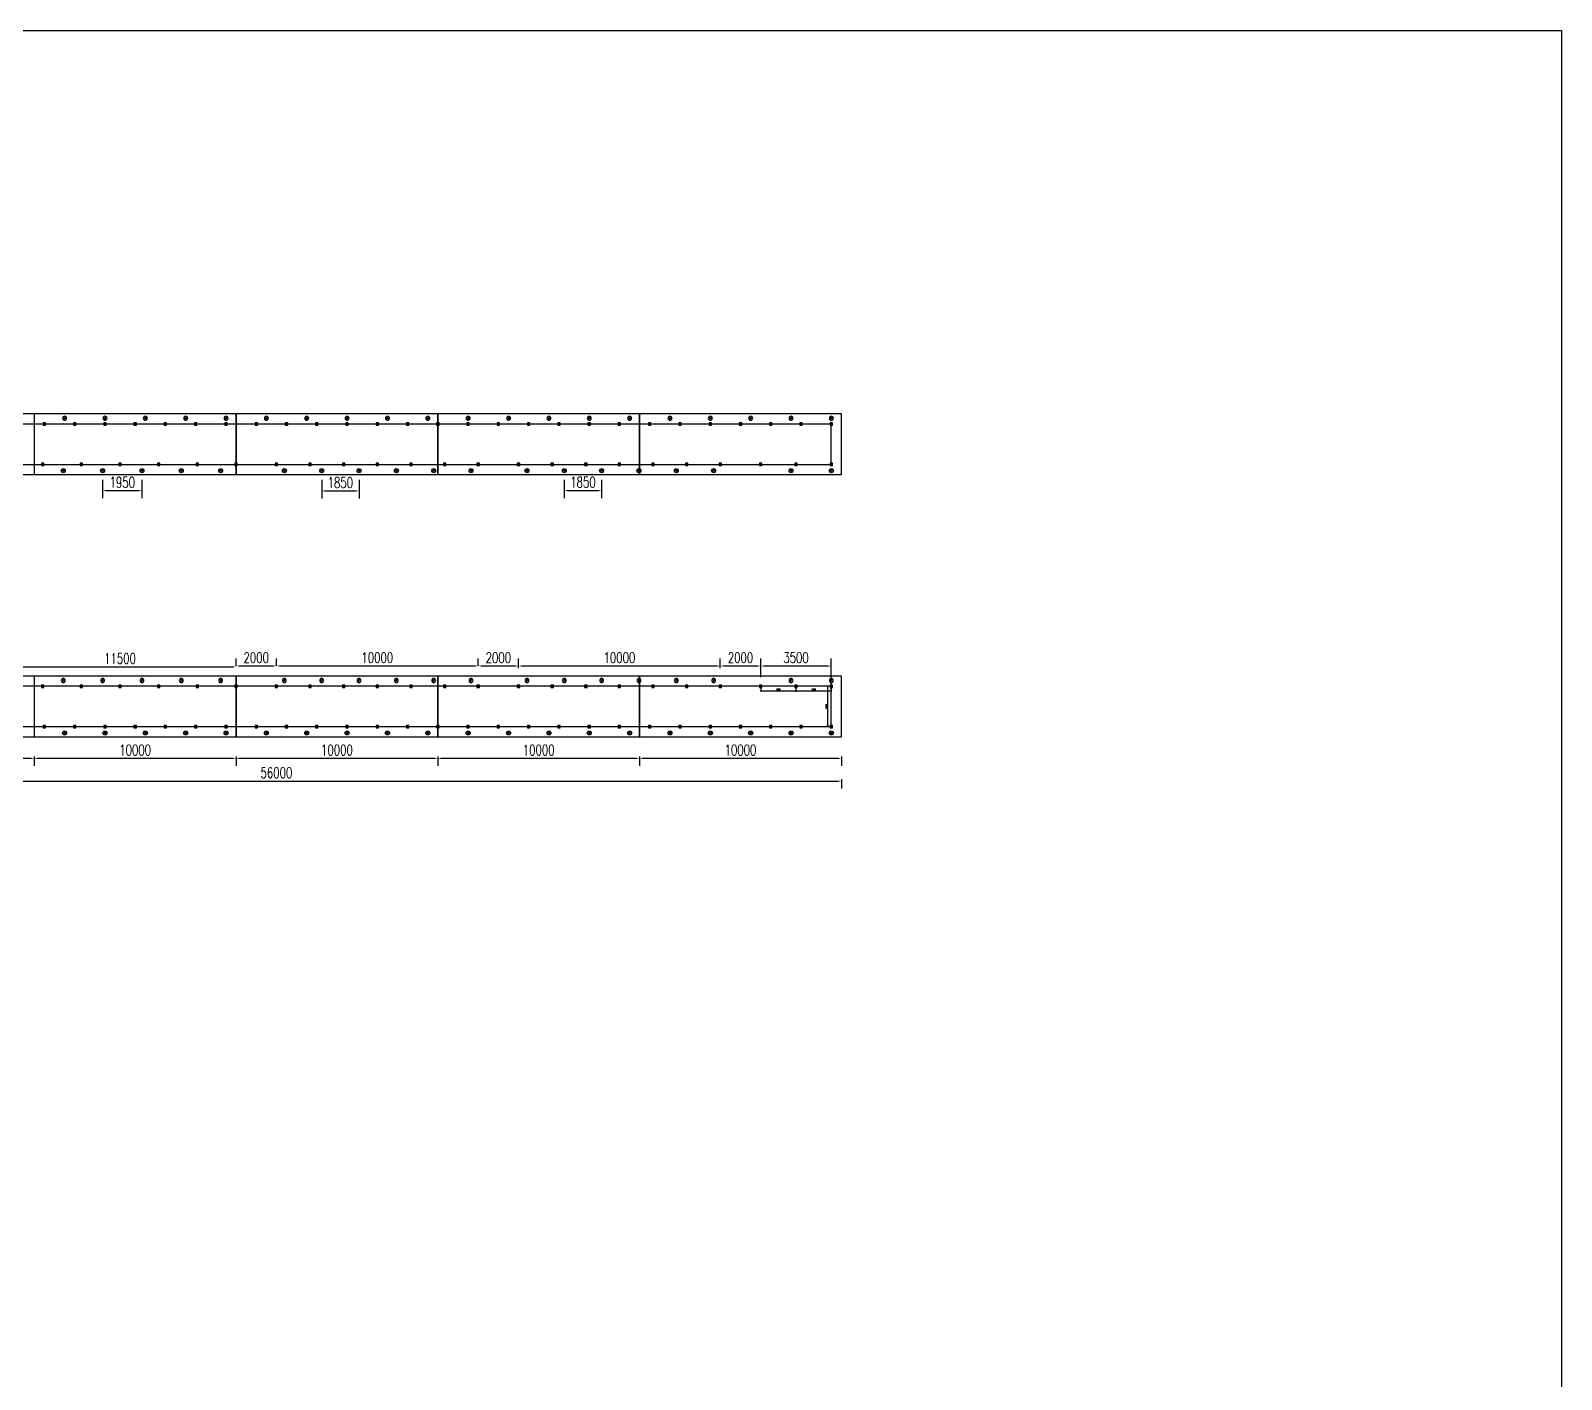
# Model space of a CAD drawing. Header units: millimetres. Extents: x -1546798 to -962116, y 1297493 to 1531173.
# Drawn here: x -1037981 to -962116, y 1364344 to 1431195 of the extents above; entities that cross this region are included whole.
import ezdxf

# ---------------------------------------------------------------- set-up
doc = ezdxf.new("R2010")
doc.units = ezdxf.units.MM
doc.header["$LTSCALE"] = 10
doc.layers.get('0').update_dxf_attribs({"linetype": 'CONTINUOUS'})
doc.layers.get('DEFPOINTS').update_dxf_attribs({"linetype": 'CONTINUOUS'})
for name, color, linetype in [('W-PLASTIC_RAILINGS塑木栏杆', 6, 'CONTINUOUS'), ('W-STEEL_FRAME钢架', 3, 'CONTINUOUS'), ('W-WOOD_FLOOR木地板', 30, 'CONTINUOUS')]:
    doc.layers.add(name, color=color, linetype=linetype)
doc.styles.add('STANDARD_T3', font='simplex.shx', dxfattribs={"width": 0.7, "bigfont": 'gbcbig.shx'})
doc.dimstyles.new('W&&150', dxfattribs={"dimtxt": 525, "dimasz": 150, "dimexe": 375, "dimexo": 450, "dimgap": 150, "dimtad": 1, "dimdec": 0, "dimzin": 0, "dimdsep": 46, "dimtxsty": 'STANDARD_T3', "dimcen": 0.09, "dimclrd": 1, "dimclre": 1, "dimclrt": 7, "dimazin": 2, "dimtfac": 1, "dimtdec": 0, "dimtix": 1, "dimtmove": 2, "dimatfit": 3, "dimfxl": 100, "dimtolj": 1, "dimtzin": 0, "dimarcsym": 0})
doc.dimstyles.new('W&&20', dxfattribs={"dimtxt": 70, "dimasz": 20, "dimexe": 50, "dimexo": 60, "dimgap": 20, "dimtad": 1, "dimdec": 0, "dimzin": 0, "dimdsep": 46, "dimtxsty": 'STANDARD_T3', "dimcen": 0.09, "dimclrd": 1, "dimclre": 1, "dimclrt": 7, "dimazin": 2, "dimtfac": 1, "dimtdec": 0, "dimtix": 1, "dimtmove": 2, "dimatfit": 3, "dimfxl": 100, "dimtolj": 1, "dimtzin": 0, "dimarcsym": 0})

# ---------------------------------------------------------------- blocks, each defined once
blk = doc.blocks.new('2')
h = blk.add_hatch(color=6)
h.dxf.hatch_style = 1
h.paths.add_polyline_path([(-10, -10), (110, -10), (110, 110), (-10, 110)])
blk.add_lwpolyline([(-10, -10), (110, -10), (110, 110), (-10, 110)], close=True)
blk = doc.blocks.new('*D753')
at = {"color": 1, "lineweight": -2, "transparency": 16777216}
for p, q in [((-1039300, 1399717), (-1039300, 1400035)), ((-1027800, 1399717), (-1027800, 1400035)), ((-1039150, 1399660), (-1027950, 1399660))]:
    blk.add_line(p, q, dxfattribs=at)
at = {"color": 1, "transparency": 16777216}
for points in [[(-1039150, 1399685), (-1039150, 1399635), (-1039300, 1399660)], [(-1027950, 1399685), (-1027950, 1399635), (-1027800, 1399660)]]:
    blk.add_solid(points, dxfattribs=at)
at = {"layer": 'DEFPOINTS', "color": 0, "transparency": 16777216}
for p in [(-1039300, 1399267), (-1027800, 1399660), (-1027800, 1399267)]:
    blk.add_point(p, dxfattribs=at)
at = {"color": 7, "transparency": 16777216, "insert": (-1033550, 1400073), "char_height": 525, "attachment_point": 5, "style": 'STANDARD_T3'}
blk.add_mtext('\\A1;11500', dxfattribs=at)
blk = doc.blocks.new('*D754')
at = {"color": 1, "lineweight": -2, "transparency": 16777216}
for p, q in [((-1025800, 1399717), (-1025800, 1400079)), ((-1015800, 1399717), (-1015800, 1400079)), ((-1025650, 1399704), (-1015950, 1399704))]:
    blk.add_line(p, q, dxfattribs=at)
at = {"color": 1, "transparency": 16777216}
for points in [[(-1025650, 1399729), (-1025650, 1399679), (-1025800, 1399704)], [(-1015950, 1399729), (-1015950, 1399679), (-1015800, 1399704)]]:
    blk.add_solid(points, dxfattribs=at)
at = {"layer": 'DEFPOINTS', "color": 0, "transparency": 16777216}
for p in [(-1025800, 1399267), (-1015800, 1399704), (-1015800, 1399267)]:
    blk.add_point(p, dxfattribs=at)
at = {"color": 7, "transparency": 16777216, "insert": (-1020800, 1400116), "char_height": 525, "attachment_point": 5, "style": 'STANDARD_T3'}
blk.add_mtext('\\A1;10000', dxfattribs=at)
blk = doc.blocks.new('*D755')
at = {"color": 1, "lineweight": -2, "transparency": 16777216}
for p, q in [((-1013800, 1399596), (-1013800, 1400079)), ((-1003800, 1399596), (-1003800, 1400079)), ((-1013650, 1399704), (-1003950, 1399704))]:
    blk.add_line(p, q, dxfattribs=at)
at = {"color": 1, "transparency": 16777216}
for points in [[(-1013650, 1399729), (-1013650, 1399679), (-1013800, 1399704)], [(-1003950, 1399729), (-1003950, 1399679), (-1003800, 1399704)]]:
    blk.add_solid(points, dxfattribs=at)
at = {"layer": 'DEFPOINTS', "color": 0, "transparency": 16777216}
for p in [(-1013800, 1399146), (-1003800, 1399704), (-1003800, 1399146)]:
    blk.add_point(p, dxfattribs=at)
at = {"color": 7, "transparency": 16777216, "insert": (-1008800, 1400116), "char_height": 525, "attachment_point": 5, "style": 'STANDARD_T3'}
blk.add_mtext('\\A1;10000', dxfattribs=at)
blk = doc.blocks.new('*D756')
at = {"color": 1, "lineweight": -2, "transparency": 16777216}
for p, q in [((-1001800, 1399146), (-1001800, 1400079)), ((-998300, 1397760), (-998300, 1400079)), ((-1001650, 1399704), (-998450, 1399704))]:
    blk.add_line(p, q, dxfattribs=at)
at = {"color": 1, "transparency": 16777216}
for points in [[(-1001650, 1399729), (-1001650, 1399679), (-1001800, 1399704)], [(-998450, 1399729), (-998450, 1399679), (-998300, 1399704)]]:
    blk.add_solid(points, dxfattribs=at)
at = {"layer": 'DEFPOINTS', "color": 0, "transparency": 16777216}
for p in [(-998300, 1399704), (-1001800, 1398696), (-998300, 1397310)]:
    blk.add_point(p, dxfattribs=at)
at = {"color": 7, "transparency": 16777216, "insert": (-1000050, 1400116), "char_height": 525, "attachment_point": 5, "style": 'STANDARD_T3'}
blk.add_mtext('\\A1;3500', dxfattribs=at)
blk = doc.blocks.new('*D758')
at = {"color": 1, "lineweight": -2, "transparency": 16777216}
for p, q in [((-1027800, 1399760), (-1027800, 1400079)), ((-1025800, 1399760), (-1025800, 1400079)), ((-1027650, 1399704), (-1025950, 1399704))]:
    blk.add_line(p, q, dxfattribs=at)
at = {"color": 1, "transparency": 16777216}
for points in [[(-1027650, 1399729), (-1027650, 1399679), (-1027800, 1399704)], [(-1025950, 1399729), (-1025950, 1399679), (-1025800, 1399704)]]:
    blk.add_solid(points, dxfattribs=at)
at = {"layer": 'DEFPOINTS', "color": 0, "transparency": 16777216}
for p in [(-1027800, 1399310), (-1025800, 1399704), (-1025800, 1399310)]:
    blk.add_point(p, dxfattribs=at)
at = {"color": 7, "transparency": 16777216, "insert": (-1026800, 1400116), "char_height": 525, "attachment_point": 5, "style": 'STANDARD_T3'}
blk.add_mtext('\\A1;2000', dxfattribs=at)
blk = doc.blocks.new('*D759')
at = {"color": 1, "lineweight": -2, "transparency": 16777216}
for p, q in [((-1015800, 1399760), (-1015800, 1400079)), ((-1013800, 1399760), (-1013800, 1400079)), ((-1015650, 1399704), (-1013950, 1399704))]:
    blk.add_line(p, q, dxfattribs=at)
at = {"color": 1, "transparency": 16777216}
for points in [[(-1015650, 1399729), (-1015650, 1399679), (-1015800, 1399704)], [(-1013950, 1399729), (-1013950, 1399679), (-1013800, 1399704)]]:
    blk.add_solid(points, dxfattribs=at)
at = {"layer": 'DEFPOINTS', "color": 0, "transparency": 16777216}
for p in [(-1015800, 1399310), (-1013800, 1399704), (-1013800, 1399310)]:
    blk.add_point(p, dxfattribs=at)
at = {"color": 7, "transparency": 16777216, "insert": (-1014800, 1400116), "char_height": 525, "attachment_point": 5, "style": 'STANDARD_T3'}
blk.add_mtext('\\A1;2000', dxfattribs=at)
blk = doc.blocks.new('*D760')
at = {"color": 1, "lineweight": -2, "transparency": 16777216}
for p, q in [((-1003800, 1399596), (-1003800, 1400079)), ((-1001800, 1399748), (-1001800, 1400079)), ((-1003650, 1399704), (-1001950, 1399704))]:
    blk.add_line(p, q, dxfattribs=at)
at = {"color": 1, "transparency": 16777216}
for points in [[(-1003650, 1399729), (-1003650, 1399679), (-1003800, 1399704)], [(-1001950, 1399729), (-1001950, 1399679), (-1001800, 1399704)]]:
    blk.add_solid(points, dxfattribs=at)
at = {"layer": 'DEFPOINTS', "color": 0, "transparency": 16777216}
for p in [(-1003800, 1399146), (-1001800, 1399704), (-1001800, 1399298)]:
    blk.add_point(p, dxfattribs=at)
at = {"color": 7, "transparency": 16777216, "insert": (-1002800, 1400116), "char_height": 525, "attachment_point": 5, "style": 'STANDARD_T3'}
blk.add_mtext('\\A1;2000', dxfattribs=at)
blk = doc.blocks.new('deng')
for p, q in [((-100, 0), (100, 0)), ((0, 100), (0, -100))]:
    blk.add_line(p, q)
blk.add_circle((0, 0), 100)
blk = doc.blocks.new('*D763')
at = {"color": 1, "lineweight": -2, "transparency": 16777216}
for p, q in [((-1007800, 1395222), (-1007800, 1394747)), ((-997800, 1395222), (-997800, 1394747)), ((-997950, 1395122), (-1007650, 1395122))]:
    blk.add_line(p, q, dxfattribs=at)
at = {"color": 1, "transparency": 16777216}
for points in [[(-1007650, 1395147), (-1007650, 1395097), (-1007800, 1395122)], [(-997950, 1395147), (-997950, 1395097), (-997800, 1395122)]]:
    blk.add_solid(points, dxfattribs=at)
at = {"layer": 'DEFPOINTS', "color": 0, "transparency": 16777216}
for p in [(-1007800, 1396196), (-997800, 1396196), (-1007800, 1395122)]:
    blk.add_point(p, dxfattribs=at)
at = {"color": 7, "transparency": 16777216, "insert": (-1002800, 1395535), "char_height": 525, "attachment_point": 5, "style": 'STANDARD_T3'}
blk.add_mtext('\\A1;10000', dxfattribs=at)
blk = doc.blocks.new('*D764')
at = {"color": 1, "lineweight": -2, "transparency": 16777216}
for p, q in [((-1017800, 1395222), (-1017800, 1394747)), ((-1007800, 1395222), (-1007800, 1394747)), ((-1007950, 1395122), (-1017650, 1395122))]:
    blk.add_line(p, q, dxfattribs=at)
at = {"color": 1, "transparency": 16777216}
for points in [[(-1017650, 1395147), (-1017650, 1395097), (-1017800, 1395122)], [(-1007950, 1395147), (-1007950, 1395097), (-1007800, 1395122)]]:
    blk.add_solid(points, dxfattribs=at)
at = {"layer": 'DEFPOINTS', "color": 0, "transparency": 16777216}
for p in [(-1017800, 1396196), (-1007800, 1396196), (-1017800, 1395122)]:
    blk.add_point(p, dxfattribs=at)
at = {"color": 7, "transparency": 16777216, "insert": (-1012800, 1395535), "char_height": 525, "attachment_point": 5, "style": 'STANDARD_T3'}
blk.add_mtext('\\A1;10000', dxfattribs=at)
blk = doc.blocks.new('*D765')
at = {"color": 1, "lineweight": -2, "transparency": 16777216}
for p, q in [((-1027800, 1395222), (-1027800, 1394747)), ((-1017800, 1395222), (-1017800, 1394747)), ((-1017950, 1395122), (-1027650, 1395122))]:
    blk.add_line(p, q, dxfattribs=at)
at = {"color": 1, "transparency": 16777216}
for points in [[(-1027650, 1395147), (-1027650, 1395097), (-1027800, 1395122)], [(-1017950, 1395147), (-1017950, 1395097), (-1017800, 1395122)]]:
    blk.add_solid(points, dxfattribs=at)
at = {"layer": 'DEFPOINTS', "color": 0, "transparency": 16777216}
for p in [(-1027800, 1396196), (-1017800, 1396196), (-1027800, 1395122)]:
    blk.add_point(p, dxfattribs=at)
at = {"color": 7, "transparency": 16777216, "insert": (-1022800, 1395535), "char_height": 525, "attachment_point": 5, "style": 'STANDARD_T3'}
blk.add_mtext('\\A1;10000', dxfattribs=at)
blk = doc.blocks.new('*D766')
at = {"color": 1, "lineweight": -2, "transparency": 16777216}
for p, q in [((-1037800, 1395222), (-1037800, 1394747)), ((-1027800, 1395222), (-1027800, 1394747)), ((-1027950, 1395122), (-1037650, 1395122))]:
    blk.add_line(p, q, dxfattribs=at)
at = {"color": 1, "transparency": 16777216}
for points in [[(-1037650, 1395147), (-1037650, 1395097), (-1037800, 1395122)], [(-1027950, 1395147), (-1027950, 1395097), (-1027800, 1395122)]]:
    blk.add_solid(points, dxfattribs=at)
at = {"layer": 'DEFPOINTS', "color": 0, "transparency": 16777216}
for p in [(-1037800, 1396196), (-1027800, 1396196), (-1037800, 1395122)]:
    blk.add_point(p, dxfattribs=at)
at = {"color": 7, "transparency": 16777216, "insert": (-1032800, 1395535), "char_height": 525, "attachment_point": 5, "style": 'STANDARD_T3'}
blk.add_mtext('\\A1;10000', dxfattribs=at)
blk = doc.blocks.new('*D767')
at = {"color": 1, "lineweight": -2, "transparency": 16777216}
for p, q in [((-1047800, 1395222), (-1047800, 1394747)), ((-1037800, 1395222), (-1037800, 1394747)), ((-1037950, 1395122), (-1047650, 1395122))]:
    blk.add_line(p, q, dxfattribs=at)
at = {"color": 1, "transparency": 16777216}
for points in [[(-1047650, 1395147), (-1047650, 1395097), (-1047800, 1395122)], [(-1037950, 1395147), (-1037950, 1395097), (-1037800, 1395122)]]:
    blk.add_solid(points, dxfattribs=at)
at = {"layer": 'DEFPOINTS', "color": 0, "transparency": 16777216}
for p in [(-1047800, 1396196), (-1037800, 1396196), (-1047800, 1395122)]:
    blk.add_point(p, dxfattribs=at)
at = {"color": 7, "transparency": 16777216, "insert": (-1042800, 1395535), "char_height": 525, "attachment_point": 5, "style": 'STANDARD_T3'}
blk.add_mtext('\\A1;10000', dxfattribs=at)
blk = doc.blocks.new('*D761')
at = {"color": 1, "lineweight": -2, "transparency": 16777216}
for p, q in [((-1053800, 1394099), (-1053800, 1393624)), ((-1053650, 1393999), (-997950, 1393999)), ((-997800, 1394099), (-997800, 1393624))]:
    blk.add_line(p, q, dxfattribs=at)
at = {"color": 1, "transparency": 16777216}
for points in [[(-1053650, 1394024), (-1053650, 1393974), (-1053800, 1393999)], [(-997950, 1394024), (-997950, 1393974), (-997800, 1393999)]]:
    blk.add_solid(points, dxfattribs=at)
at = {"layer": 'DEFPOINTS', "color": 0, "transparency": 16777216}
for p in [(-1053800, 1394747), (-997800, 1394747), (-997800, 1393999)]:
    blk.add_point(p, dxfattribs=at)
at = {"color": 7, "transparency": 16777216, "insert": (-1025800, 1394411), "char_height": 525, "attachment_point": 5, "style": 'STANDARD_T3'}
blk.add_mtext('\\A1;56000', dxfattribs=at)
blk = doc.blocks.new('*D775')
at = {"layer": 'DEFPOINTS', "color": 0, "transparency": 16777216}
for p in [(-1034414, 1409384), (-1032464, 1409384), (-1032464, 1408396)]:
    blk.add_point(p, dxfattribs=at)
at = {"layer": 'W-STEEL_FRAME钢架', "color": 1, "lineweight": -2, "transparency": 16777216}
for p, q in [((-1034414, 1408934), (-1034414, 1408021)), ((-1032464, 1408934), (-1032464, 1408021)), ((-1034264, 1408396), (-1032614, 1408396))]:
    blk.add_line(p, q, dxfattribs=at)
at = {"layer": 'W-STEEL_FRAME钢架', "color": 1, "transparency": 16777216}
for points in [[(-1034264, 1408421), (-1034264, 1408371), (-1034414, 1408396)], [(-1032614, 1408421), (-1032614, 1408371), (-1032464, 1408396)]]:
    blk.add_solid(points, dxfattribs=at)
at = {"layer": 'W-STEEL_FRAME钢架', "color": 7, "transparency": 16777216, "insert": (-1033439, 1408809), "char_height": 525, "attachment_point": 5, "style": 'STANDARD_T3'}
blk.add_mtext('\\A1;1950', dxfattribs=at)
blk = doc.blocks.new('*D776')
at = {"layer": 'DEFPOINTS', "color": 0, "transparency": 16777216}
for p in [(-1023555, 1409384), (-1021705, 1409384), (-1021705, 1408380)]:
    blk.add_point(p, dxfattribs=at)
at = {"layer": 'W-STEEL_FRAME钢架', "color": 1, "lineweight": -2, "transparency": 16777216}
for p, q in [((-1023555, 1408934), (-1023555, 1408005)), ((-1021705, 1408934), (-1021705, 1408005)), ((-1023405, 1408380), (-1021855, 1408380))]:
    blk.add_line(p, q, dxfattribs=at)
at = {"layer": 'W-STEEL_FRAME钢架', "color": 1, "transparency": 16777216}
for points in [[(-1023405, 1408405), (-1023405, 1408355), (-1023555, 1408380)], [(-1021855, 1408405), (-1021855, 1408355), (-1021705, 1408380)]]:
    blk.add_solid(points, dxfattribs=at)
at = {"layer": 'W-STEEL_FRAME钢架', "color": 7, "transparency": 16777216, "insert": (-1022630, 1408793), "char_height": 525, "attachment_point": 5, "style": 'STANDARD_T3'}
blk.add_mtext('\\A1;1850', dxfattribs=at)
blk = doc.blocks.new('*D777')
at = {"layer": 'DEFPOINTS', "color": 0, "transparency": 16777216}
for p in [(-1011534, 1409384), (-1009684, 1409384), (-1009684, 1408398)]:
    blk.add_point(p, dxfattribs=at)
at = {"layer": 'W-STEEL_FRAME钢架', "color": 1, "lineweight": -2, "transparency": 16777216}
for p, q in [((-1011534, 1408934), (-1011534, 1408023)), ((-1009684, 1408934), (-1009684, 1408023)), ((-1011384, 1408398), (-1009834, 1408398))]:
    blk.add_line(p, q, dxfattribs=at)
at = {"layer": 'W-STEEL_FRAME钢架', "color": 1, "transparency": 16777216}
for points in [[(-1011384, 1408423), (-1011384, 1408373), (-1011534, 1408398)], [(-1009834, 1408423), (-1009834, 1408373), (-1009684, 1408398)]]:
    blk.add_solid(points, dxfattribs=at)
at = {"layer": 'W-STEEL_FRAME钢架', "color": 7, "transparency": 16777216, "insert": (-1010609, 1408811), "char_height": 525, "attachment_point": 5, "style": 'STANDARD_T3'}
blk.add_mtext('\\A1;1850', dxfattribs=at)
blk = doc.blocks.new('*D830')
at = {"layer": 'DEFPOINTS', "color": 0, "transparency": 16777216}
for p in [(-1001800, 1398696), (-1000050, 1398696), (-1000050, 1398476)]:
    blk.add_point(p, dxfattribs=at)
at = {"layer": 'W-STEEL_FRAME钢架', "color": 1, "lineweight": -2, "transparency": 16777216}
for p, q in [((-1001800, 1398636), (-1001800, 1398426)), ((-1001780, 1398476), (-1000070, 1398476)), ((-1000050, 1398636), (-1000050, 1398426))]:
    blk.add_line(p, q, dxfattribs=at)
at = {"layer": 'W-STEEL_FRAME钢架', "color": 1, "transparency": 16777216}
for points in [[(-1001780, 1398479), (-1001780, 1398473), (-1001800, 1398476)], [(-1000070, 1398479), (-1000070, 1398473), (-1000050, 1398476)]]:
    blk.add_solid(points, dxfattribs=at)
at = {"layer": 'W-STEEL_FRAME钢架', "color": 7, "transparency": 16777216, "insert": (-1000925, 1398531), "char_height": 70, "attachment_point": 5, "style": 'STANDARD_T3'}
blk.add_mtext('\\A1;1750', dxfattribs=at)
blk = doc.blocks.new('*D831')
at = {"layer": 'DEFPOINTS', "color": 0, "transparency": 16777216}
for p in [(-1000050, 1398696), (-998300, 1398696), (-998300, 1398476)]:
    blk.add_point(p, dxfattribs=at)
at = {"layer": 'W-STEEL_FRAME钢架', "color": 1, "lineweight": -2, "transparency": 16777216}
for p, q in [((-1000050, 1398636), (-1000050, 1398426)), ((-1000030, 1398476), (-998320, 1398476)), ((-998300, 1398636), (-998300, 1398426))]:
    blk.add_line(p, q, dxfattribs=at)
at = {"layer": 'W-STEEL_FRAME钢架', "color": 1, "transparency": 16777216}
for points in [[(-1000030, 1398479), (-1000030, 1398473), (-1000050, 1398476)], [(-998320, 1398479), (-998320, 1398473), (-998300, 1398476)]]:
    blk.add_solid(points, dxfattribs=at)
at = {"layer": 'W-STEEL_FRAME钢架', "color": 7, "transparency": 16777216, "insert": (-999175, 1398531), "char_height": 70, "attachment_point": 5, "style": 'STANDARD_T3'}
blk.add_mtext('\\A1;1750', dxfattribs=at)
blk = doc.blocks.new('*D832')
at = {"layer": 'DEFPOINTS', "color": 0, "transparency": 16777216}
for p in [(-998300, 1398696), (-998483, 1396696), (-998300, 1396696)]:
    blk.add_point(p, dxfattribs=at)
at = {"layer": 'W-STEEL_FRAME钢架', "color": 1, "lineweight": -2, "transparency": 16777216}
for p, q in [((-998360, 1398696), (-998533, 1398696)), ((-998483, 1398676), (-998483, 1396716)), ((-998360, 1396696), (-998533, 1396696))]:
    blk.add_line(p, q, dxfattribs=at)
at = {"layer": 'W-STEEL_FRAME钢架', "color": 1, "transparency": 16777216}
for points in [[(-998487, 1398676), (-998480, 1398676), (-998483, 1398696)], [(-998487, 1396716), (-998480, 1396716), (-998483, 1396696)]]:
    blk.add_solid(points, dxfattribs=at)
at = {"layer": 'W-STEEL_FRAME钢架', "color": 7, "transparency": 16777216, "insert": (-998538, 1397696), "char_height": 70, "attachment_point": 5, "rotation": 90, "style": 'STANDARD_T3'}
blk.add_mtext('\\A1;2000', dxfattribs=at)

msp = doc.modelspace()

# ---------------------------------------------------------------- linework, layer by layer
msp.add_line((-962116.5, 1431195), (-962116.5, 1297493.4))
msp.add_lwpolyline([(-1475893.5, 1431195), (-962116.5, 1431195), (-962116.5, 1297493.4), (-1475893.5, 1297493.4)], close=True)
at = {"layer": 'W-PLASTIC_RAILINGS塑木栏杆', "color": 6}
msp.add_lwpolyline([(-1053800.2, 1403195.9), (-1050300.2, 1403195.9), (-1050300.2, 1396695.9), (-1048300.2, 1396695.9), (-998300.2, 1396695.9), (-998300.2, 1398695.9), (-1048300.2, 1398695.9), (-1048300.2, 1409695.9), (-998300.2, 1409695.9), (-998300.2, 1411695.9), (-1048300.2, 1411695.9), (-1050300.2, 1411695.9), (-1050300.2, 1405195.9), (-1053800.2, 1405195.9)], dxfattribs=at)
at = {"layer": 'W-STEEL_FRAME钢架', "color": 1}
for points in [[(-1037800.2, 1409195.9), (-1027800.2, 1409195.9), (-1027800.2, 1412195.9), (-1037800.2, 1412195.9)], [(-1027800.2, 1409195.9), (-1017800.2, 1409195.9), (-1017800.2, 1412195.9), (-1027800.2, 1412195.9)], [(-1017800.2, 1409195.9), (-1007800.2, 1409195.9), (-1007800.2, 1412195.9), (-1017800.2, 1412195.9)], [(-1007800.2, 1409195.9), (-997800.2, 1409195.9), (-997800.2, 1412195.9), (-1007800.2, 1412195.9)], [(-1037800.2, 1396195.9), (-1027800.2, 1396195.9), (-1027800.2, 1399195.9), (-1037800.2, 1399195.9)], [(-1027800.2, 1396195.9), (-1017800.2, 1396195.9), (-1017800.2, 1399195.9), (-1027800.2, 1399195.9)], [(-1017800.2, 1396195.9), (-1007800.2, 1396195.9), (-1007800.2, 1399195.9), (-1017800.2, 1399195.9)], [(-1007800.2, 1396195.9), (-997800.2, 1396195.9), (-997800.2, 1399195.9), (-1007800.2, 1399195.9)]]:
    msp.add_lwpolyline(points, close=True, dxfattribs=at)
at = {"layer": 'W-WOOD_FLOOR木地板', "color": 1}
for points in [[(-1047800.2, 1409195.9), (-997800.2, 1409195.9), (-997800.2, 1412195.9), (-1047800.2, 1412195.9)], [(-1047800.2, 1396195.9), (-997800.2, 1396195.9), (-997800.2, 1399195.9), (-1047800.2, 1399195.9)]]:
    msp.add_lwpolyline(points, close=True, dxfattribs=at)

# ---------------------------------------------------------------- block references
at = {"xscale": -1, "rotation": 244.8659495588142}
for p in [(-1036295.4, 1411983.8), (-1034295.4, 1411983.8), (-1032295.4, 1411983.8), (-1030295.4, 1411983.8), (-1028295.4, 1411983.8), (-1026295.4, 1411983.8), (-1024295.4, 1411983.8), (-1022295.4, 1411983.8), (-1020295.4, 1411983.8), (-1018295.4, 1411983.8), (-1016295.4, 1411983.8), (-1014295.4, 1411983.8), (-1012295.4, 1411983.8), (-1010295.4, 1411983.8), (-1008295.4, 1411983.8), (-1006295.4, 1411983.8), (-1004295.4, 1411983.8), (-1002295.4, 1411983.8), (-1000295.4, 1411983.8), (-998295.4, 1411983.8), (-1036364.4, 1398983.8), (-1034414.4, 1398983.8), (-1032464.4, 1398983.8), (-1030514.4, 1398983.8), (-1028564.4, 1398983.8), (-1025404.8, 1398983.8), (-1023554.8, 1398983.8), (-1021704.8, 1398983.8), (-1019854.8, 1398983.8), (-1018004.8, 1398983.8), (-1016154.8, 1398983.8), (-1013383.9, 1398983.8), (-1011533.9, 1398983.8), (-1009683.9, 1398983.8), (-1007833.9, 1398983.8), (-1005983.9, 1398983.8), (-1004133.9, 1398983.8), (-1000295.4, 1398983.8), (-998295.4, 1398983.8)]:
    msp.add_blockref('deng', p, dxfattribs=at)
for p in [(-1037350.2, 1411645.9), (-1035850.2, 1411645.9), (-1034350.2, 1411645.9), (-1032850.2, 1411645.9), (-1031350.2, 1411645.9), (-1029850.2, 1411645.9), (-1028350.2, 1411645.9), (-1026850.2, 1411645.9), (-1025350.2, 1411645.9), (-1023850.2, 1411645.9), (-1022350.2, 1411645.9), (-1020850.2, 1411645.9), (-1019350.2, 1411645.9), (-1017850.2, 1411645.9), (-1016350.2, 1411645.9), (-1014850.2, 1411645.9), (-1013350.2, 1411645.9), (-1011850.2, 1411645.9), (-1010350.2, 1411645.9), (-1008850.2, 1411645.9), (-1007350.2, 1411645.9), (-1005850.2, 1411645.9), (-1004350.2, 1411645.9), (-1002850.2, 1411645.9), (-1001350.2, 1411645.9), (-999850.2, 1411645.9), (-998350.2, 1411645.9), (-1037433.5, 1409645.9), (-1035516.9, 1409645.9), (-1033600.2, 1409645.9), (-1031683.5, 1409645.9), (-1029766.9, 1409645.9), (-1027850.2, 1409645.9), (-1025850.2, 1409645.9), (-1024183.5, 1409645.9), (-1022516.9, 1409645.9), (-1020850.2, 1409645.9), (-1019183.5, 1409645.9), (-1017516.9, 1409645.9), (-1015850.2, 1409645.9), (-1013850.2, 1409645.9), (-1012183.5, 1409645.9), (-1010516.9, 1409645.9), (-1008850.2, 1409645.9), (-1007183.5, 1409645.9), (-1005516.9, 1409645.9), (-1003850.2, 1409645.9), (-1001850.2, 1409645.9), (-1000100.2, 1409645.9), (-998350.2, 1409645.9), (-1037433.5, 1398645.9), (-1035516.9, 1398645.9), (-1033600.2, 1398645.9), (-1031683.5, 1398645.9), (-1029766.9, 1398645.9), (-1027850.2, 1398645.9), (-1025850.2, 1398645.9), (-1024183.5, 1398645.9), (-1022516.9, 1398645.9), (-1020850.2, 1398645.9), (-1019183.5, 1398645.9), (-1017516.9, 1398645.9), (-1015850.2, 1398645.9), (-1013850.2, 1398645.9), (-1012183.5, 1398645.9), (-1010516.9, 1398645.9), (-1008850.2, 1398645.9), (-1007183.5, 1398645.9), (-1005516.9, 1398645.9), (-1003850.2, 1398645.9), (-1001850.2, 1398645.9), (-1000100.2, 1398645.9), (-998350.2, 1398645.9), (-1037350.2, 1396645.9), (-1035850.2, 1396645.9), (-1034350.2, 1396645.9), (-1032850.2, 1396645.9), (-1031350.2, 1396645.9), (-1029850.2, 1396645.9), (-1028350.2, 1396645.9), (-1026850.2, 1396645.9), (-1025350.2, 1396645.9), (-1023850.2, 1396645.9), (-1022350.2, 1396645.9), (-1020850.2, 1396645.9), (-1019350.2, 1396645.9), (-1017850.2, 1396645.9), (-1016350.2, 1396645.9), (-1014850.2, 1396645.9), (-1013350.2, 1396645.9), (-1011850.2, 1396645.9), (-1010350.2, 1396645.9), (-1008850.2, 1396645.9), (-1007350.2, 1396645.9), (-1005850.2, 1396645.9), (-1004350.2, 1396645.9), (-1002850.2, 1396645.9), (-1001350.2, 1396645.9), (-999850.2, 1396645.9), (-998350.2, 1396645.9)]:
    msp.add_blockref('2', p)
at = {"rotation": 295.1340504411858}
for p in [(-1036364.4, 1409383.8), (-1034414.4, 1409383.8), (-1032464.4, 1409383.8), (-1030514.4, 1409383.8), (-1028564.4, 1409383.8), (-1025404.8, 1409383.8), (-1023554.8, 1409383.8), (-1021704.8, 1409383.8), (-1019854.8, 1409383.8), (-1018004.8, 1409383.8), (-1016154.8, 1409383.8), (-1013383.9, 1409383.8), (-1011533.9, 1409383.8), (-1009683.9, 1409383.8), (-1007833.9, 1409383.8), (-1005983.9, 1409383.8), (-1004133.9, 1409383.8), (-1000295.4, 1409383.8), (-998295.4, 1409383.8), (-1036295.4, 1396383.8), (-1034295.4, 1396383.8), (-1032295.4, 1396383.8), (-1030295.4, 1396383.8), (-1028295.4, 1396383.8), (-1026295.4, 1396383.8), (-1024295.4, 1396383.8), (-1022295.4, 1396383.8), (-1020295.4, 1396383.8), (-1018295.4, 1396383.8), (-1016295.4, 1396383.8), (-1014295.4, 1396383.8), (-1012295.4, 1396383.8), (-1010295.4, 1396383.8), (-1008295.4, 1396383.8), (-1006295.4, 1396383.8), (-1004295.4, 1396383.8), (-1002295.4, 1396383.8), (-1000295.4, 1396383.8), (-998295.4, 1396383.8)]:
    msp.add_blockref('deng', p, dxfattribs=at)

# ---------------------------------------------------------------- dimensions: what is measured, and where the dimension line sits
for base, p1, p2, picture, middle in [((-1027800.2, 1399660.3), (-1039300.2, 1399266.9), (-1027800.2, 1399266.9), '*D753', (-1033550.2, 1400072.8)), ((-1025800.2, 1399703.7), (-1027800.2, 1399310.2), (-1025800.2, 1399310.2), '*D758', (-1026800.2, 1400116.2)), ((-1015800.2, 1399703.7), (-1025800.2, 1399266.9), (-1015800.2, 1399266.9), '*D754', (-1020800.2, 1400116.2)), ((-1013800.2, 1399703.7), (-1015800.2, 1399310.2), (-1013800.2, 1399310.2), '*D759', (-1014800.2, 1400116.2)), ((-1003800.2, 1399703.7), (-1013800.2, 1399146.2), (-1003800.2, 1399146.2), '*D755', (-1008800.2, 1400116.2)), ((-1001800.2, 1399703.7), (-1003800.2, 1399146.2), (-1001800.2, 1399297.7), '*D760', (-1002800.2, 1400116.2)), ((-998300.2, 1399703.7), (-1001800.2, 1398695.9), (-998300.2, 1397310.2), '*D756', (-1000050.2, 1400116.2))]:
    dim = msp.add_linear_dim(base=base, p1=p1, p2=p2, dimstyle='W&&150')
    dim.commit()
    dim.dimension.update_dxf_attribs({"geometry": picture, "text_midpoint": middle})
for base, p1, p2, picture, middle in [((-1047800.2, 1395122.2), (-1037800.2, 1396195.9), (-1047800.2, 1396195.9), '*D767', (-1042800.2, 1395534.7)), ((-1037800.2, 1395122.2), (-1027800.2, 1396195.9), (-1037800.2, 1396195.9), '*D766', (-1032800.2, 1395534.7)), ((-1027800.2, 1395122.2), (-1017800.2, 1396195.9), (-1027800.2, 1396195.9), '*D765', (-1022800.2, 1395534.7)), ((-1017800.2, 1395122.2), (-1007800.2, 1396195.9), (-1017800.2, 1396195.9), '*D764', (-1012800.2, 1395534.7)), ((-1007800.2, 1395122.2), (-997800.2, 1396195.9), (-1007800.2, 1396195.9), '*D763', (-1002800.2, 1395534.7)), ((-997800.2, 1393998.7), (-1053800.2, 1394747.2), (-997800.2, 1394747.2), '*D761', (-1025800.2, 1394411.2))]:
    dim = msp.add_linear_dim(base=base, p1=p1, p2=p2, dimstyle='W&&150', override={"dimfxlon": 1})
    dim.commit()
    dim.dimension.update_dxf_attribs({"geometry": picture, "text_midpoint": middle})
at = {"layer": 'W-STEEL_FRAME钢架'}
for base, p1, p2, picture, middle in [((-1032464.4, 1408396.4), (-1034414.4, 1409383.8), (-1032464.4, 1409383.8), '*D775', (-1033439.4, 1408808.9)), ((-1021704.8, 1408380.4), (-1023554.8, 1409383.8), (-1021704.8, 1409383.8), '*D776', (-1022629.8, 1408792.9)), ((-1009683.9, 1408398.1), (-1011533.9, 1409383.8), (-1009683.9, 1409383.8), '*D777', (-1010608.9, 1408810.6))]:
    dim = msp.add_linear_dim(base=base, p1=p1, p2=p2, dimstyle='W&&150', dxfattribs=at)
    dim.commit()
    dim.dimension.update_dxf_attribs({"geometry": picture, "text_midpoint": middle})
at = {"layer": 'W-STEEL_FRAME钢架', "color": 0}
for base, p1, p2, picture, middle in [((-1000050.2, 1398476), (-1001800.2, 1398695.9), (-1000050.2, 1398695.9), '*D830', (-1000925.2, 1398531)), ((-998300.2, 1398476), (-1000050.2, 1398695.9), (-998300.2, 1398695.9), '*D831', (-999175.2, 1398531))]:
    dim = msp.add_linear_dim(base=base, p1=p1, p2=p2, dimstyle='W&&20', dxfattribs=at)
    dim.commit()
    dim.dimension.update_dxf_attribs({"geometry": picture, "text_midpoint": middle})
dim = msp.add_linear_dim(base=(-998483.3, 1396695.9), p1=(-998300.2, 1398695.9), p2=(-998300.2, 1396695.9), angle=90, dimstyle='W&&20', dxfattribs=at)
dim.commit()
dim.dimension.update_dxf_attribs({"geometry": '*D832', "text_midpoint": (-998538.3, 1397695.9)})

doc.saveas('drawing.dxf')
